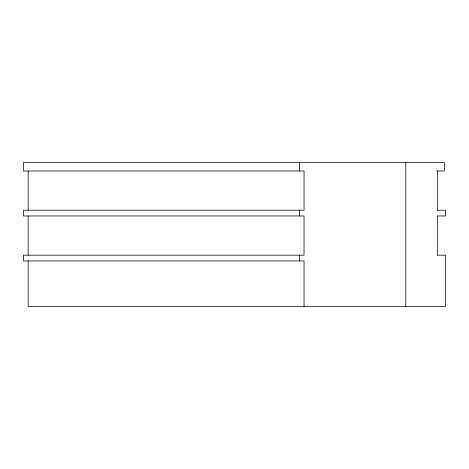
<?xml version="1.0" encoding="UTF-8"?>
<svg xmlns="http://www.w3.org/2000/svg" width="469" height="469" viewBox="0 0 469 469"><rect width="100%" height="100%" fill="white"/><g stroke="black" fill="none" stroke-linecap="round" stroke-linejoin="round"><path stroke-width="0.7" d="M437.008 171.003L444.325 171.003L444.325 162.555L23.45 162.555L23.45 171.003L304.047 171.003L304.047 210.212L23.45 210.212L23.45 215.969L304.047 215.969L304.047 255.177L23.45 255.177L23.45 260.94L304.047 260.94L304.047 306.445M437.495 210.212L445.55 210.212L445.55 215.969L437.495 215.969M437.495 255.177L445.55 255.177L445.55 306.445L28.134 306.445L28.134 260.94M437.671 171.003L437.671 210.212M437.671 215.969L437.671 255.177M405.796 162.555L405.796 306.445M299.363 162.555L299.363 171.003M299.363 210.212L299.363 215.969M299.363 255.177L299.363 260.94M28.134 171.003L28.134 210.212M28.134 215.969L28.134 255.177"/></g></svg>
